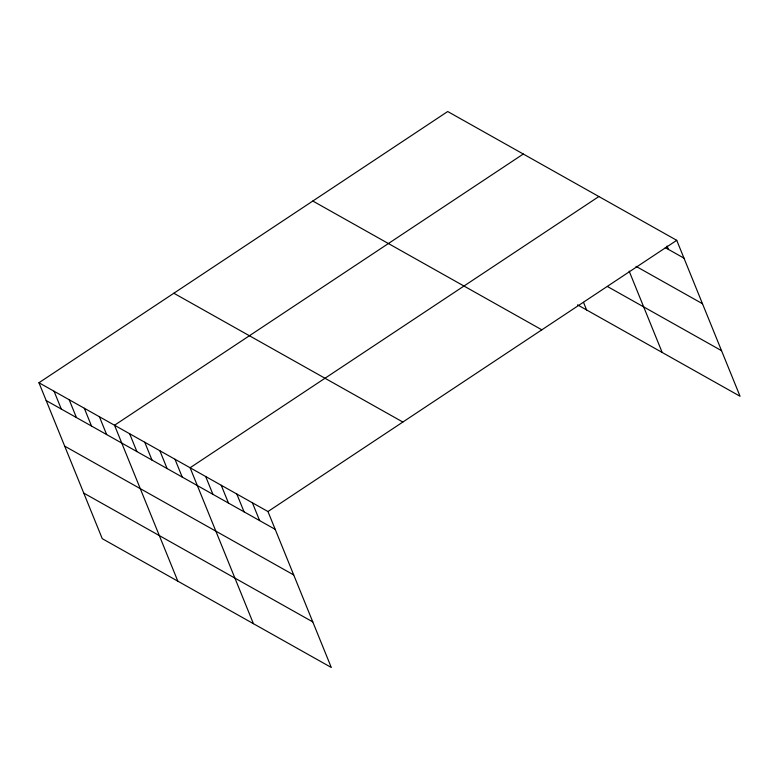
<?xml version="1.0" encoding="UTF-8"?>
<svg xmlns="http://www.w3.org/2000/svg" width="779" height="779" viewBox="0 0 779 779"><rect width="100%" height="100%" fill="white"/><g stroke="black" fill="none" stroke-linecap="round" stroke-linejoin="round"><path stroke-width="1.17" d="M38.95 382.742L267.966 511.54L331.289 667.476L102.263 538.679L38.95 382.742L447.711 111.524L676.737 240.322L740.05 396.258L577.541 304.862M523.293 154.028L114.523 425.246L177.846 581.183M598.866 196.532L190.105 467.751L253.418 623.687M267.966 511.54L676.737 240.322M665.276 247.625L683.962 258.141M636.024 266.35L702.473 303.713M607.396 286.487L721.539 350.677M312.817 201.031L541.843 329.829M173.844 293.245L402.86 422.043M46.185 400.562L275.201 529.36M64.696 446.143L293.712 574.941M83.762 493.097L312.778 621.895M667.038 246.037L668.392 249.377M629.15 271.102L662.179 352.459M583.52 302.359L586.606 309.964M252.396 502.786L259.631 520.606M236.826 494.022L244.061 511.842M221.246 485.268L228.481 503.088M205.675 476.514L212.91 494.324M174.983 459.25L182.218 477.069M159.87 450.749L167.105 468.568M144.758 442.248L151.993 460.068M129.645 433.747L136.88 451.567M99.41 416.746L106.645 434.565M84.298 408.245L91.532 426.064M69.185 399.744L76.42 417.563M54.063 391.243L61.298 409.063"/></g></svg>
